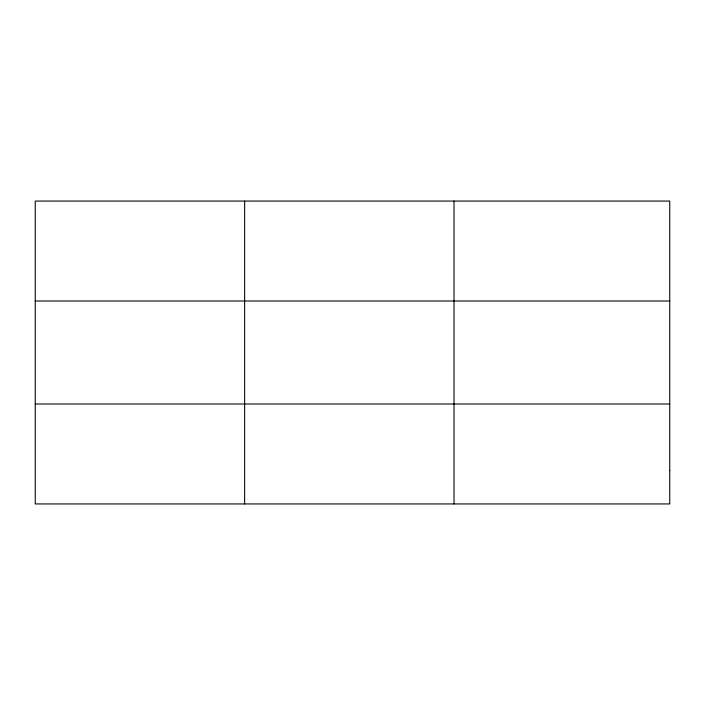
<?xml version="1.0" encoding="UTF-8"?>
<svg xmlns="http://www.w3.org/2000/svg" width="705" height="705" viewBox="0 0 705 705"><rect width="100%" height="100%" fill="white"/><g stroke="black" fill="none" stroke-linecap="round" stroke-linejoin="round"><path stroke-width="1.06" d="M244.635 503.934L244.635 201.066M454.02 503.934L454.02 201.066M35.25 301.009L669.75 301.009M35.25 403.991L669.75 403.991M669.75 470.623L669.75 503.934L35.25 503.934L35.25 201.066L669.75 201.066L669.75 470.623"/></g></svg>
